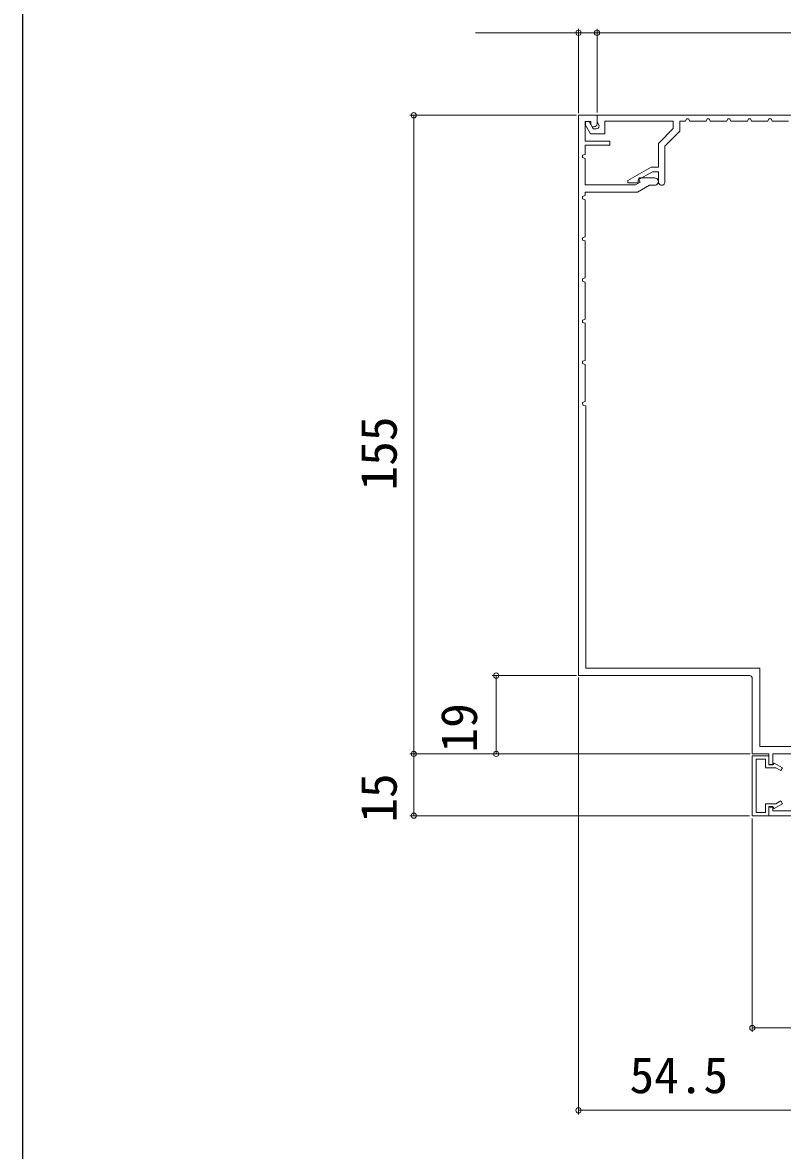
# Model space of a CAD drawing. Units: millimetres, scale not verified. Extents: x -525 to 525, y -785 to 780.
# Drawn here: x -525 to -340.5, y -526.5 to -252.8 of the extents above; entities that cross this region are included whole.
import ezdxf
from ezdxf.enums import TextEntityAlignment as Align

# ---------------------------------------------------------------- set-up
doc = ezdxf.new("R2010")
doc.units = ezdxf.units.MM
doc.header["$LTSCALE"] = 4
doc.layers.add('0-2_YKK_11', color=30, linetype='Continuous', lineweight=18)
doc.layers.add('0-5_YKK_D', color=6, linetype='Continuous', lineweight=18)
doc.layers.add('0-6_YKK_ZWAK', color=7, linetype='Continuous')
doc.styles.add('ＭＳ ゴシック', font='')
doc.styles.get('ＭＳ ゴシック').set_extended_font_data('MS Gothic')

msp = doc.modelspace()

# ---------------------------------------------------------------- linework, layer by layer
at = {"layer": '0-2_YKK_11'}
for points in [[(-389.991, -275.259), (-389.991, -411.259), (-348.491, -411.259)], [(-385.491, -277.359), (-385.491, -275.259), (-389.991, -275.259)], [(-258.491, -275.259), (-385.491, -275.259), (-385.491, -276.859), (-385.058, -277.609), (-384.991, -277.859)], [(-368.991, -291.459), (-368.991, -282.759), (-365.391, -279.159), (-365.391, -276.659), (-363.991, -276.659), (-363.736, -276.159), (-363.246, -276.159), (-362.991, -276.659), (-358.991, -276.659), (-358.736, -276.159), (-358.246, -276.159), (-357.991, -276.659), (-353.991, -276.659), (-353.736, -276.159), (-353.246, -276.159), (-352.991, -276.659), (-348.991, -276.659), (-348.736, -276.159), (-348.246, -276.159), (-347.991, -276.659), (-343.991, -276.659), (-343.736, -276.159), (-343.246, -276.159), (-342.991, -276.659), (-338.991, -276.659)], [(-371.491, -290.459), (-375.218, -290.459), (-375.414, -290.8), (-375.015, -291.491), (-376.173, -292.159), (-388.391, -292.159), (-388.391, -285.759), (-388.991, -285.538), (-388.991, -284.98), (-388.391, -284.759), (-388.391, -282.559), (-382.391, -282.559), (-382.391, -281.559), (-388.391, -281.559), (-388.391, -276.759), (-386.991, -276.759), (-386.991, -277.459), (-386.644, -278.059), (-386.191, -278.059)], [(-385.691, -278.559), (-386.398, -278.559), (-387.437, -276.759), (-388.291, -276.759), (-388.291, -277.681), (-387.091, -279.759), (-383.591, -279.759), (-383.591, -276.659), (-366.991, -276.659), (-366.991, -278.497), (-370.591, -282.097), (-370.591, -287.859), (-372.321, -287.859), (-377.991, -291.133), (-377.991, -291.659), (-375.491, -291.659), (-375.491, -290.959), (-372.027, -288.959), (-370.591, -288.959), (-370.591, -291.459)], [(-388.991, -294.98), (-388.391, -294.759), (-388.391, -293.959), (-375.691, -293.959), (-372.746, -292.259), (-371.491, -292.259)], [(-335.491, -428.459), (-345.991, -428.459), (-345.991, -409.459), (-388.191, -409.459), (-388.191, -345.759), (-388.97, -345.584), (-389.01, -344.987), (-388.391, -344.759), (-388.391, -335.759), (-388.991, -335.538), (-388.991, -334.98), (-388.391, -334.759), (-388.391, -325.759), (-388.991, -325.538), (-388.991, -324.98), (-388.391, -324.759), (-388.391, -315.759), (-388.991, -315.538), (-388.991, -314.98), (-388.391, -314.759), (-388.391, -305.759), (-388.991, -305.538), (-388.991, -304.98), (-388.391, -304.759), (-388.391, -295.759), (-388.991, -295.538), (-388.991, -294.98)], [(-347.791, -411.959), (-347.791, -430.259), (-343.791, -430.259), (-343.791, -432.959), (-342.791, -432.959), (-342.791, -430.259), (-336.991, -430.259)], [(-336.991, -444.059), (-342.791, -444.059), (-342.791, -443.059), (-343.791, -443.059), (-343.791, -445.259), (-335.491, -445.259)]]:
    msp.add_lwpolyline(points, dxfattribs=at)
msp.add_lwpolyline([(-347.791, -430.76), (-347.791, -445.26), (-343.791, -445.26), (-343.791, -443.16), (-342.691, -443.16), (-342.475, -443.533), (-340.491, -442.388), (-340.891, -441.695), (-342.043, -442.36), (-344.591, -442.36), (-344.591, -444.46), (-346.891, -444.46), (-346.891, -431.56), (-344.591, -431.56), (-344.591, -433.66), (-342.043, -433.66), (-340.891, -434.326), (-340.491, -433.633), (-342.475, -432.487), (-342.691, -432.86), (-343.791, -432.86), (-343.791, -430.76)], close=True, dxfattribs=at)
for centre, radius, start, end in [((-386.191, -277.359), 0.7, 270.00001, 359.99999), ((-385.691, -277.859), 0.7, 270.00001, 359.99999), ((-371.491, -291.359), 0.9, 269.99999, 90.00001), ((-369.791, -291.459), 0.8, 179.99999, 0.00001), ((-348.491, -411.959), 0.7, 0.00001, 89.99999)]:
    msp.add_arc(centre, radius, start, end, dxfattribs=at)
at = {"layer": '0-5_YKK_D'}
for p, q in [((-389.991, -274.759), (-389.991, -254.259)), ((-385.491, -274.559), (-385.491, -254.259)), ((-389.991, -411.759), (-389.991, -517.759)), ((-348.291, -430.259), (-430.991, -430.259)), ((-429.991, -430.259), (-429.991, -445.26)), ((-348.491, -445.26), (-430.991, -445.26)), ((-347.791, -445.959), (-347.791, -497.759)), ((-389.991, -516.759), (-335.491, -516.759))]:
    msp.add_line(p, q, dxfattribs=at)
at = {"layer": '0-5_YKK_D', "color": 30}
for p, q in [((-385.491, -274.559), (-385.491, -254.259)), ((-258.491, -255.259), (-385.491, -255.259)), ((-390.491, -275.259), (-430.991, -275.259)), ((-429.991, -430.259), (-429.991, -275.259)), ((-390.491, -411.259), (-410.991, -411.259)), ((-409.991, -430.259), (-409.991, -411.259)), ((-348.291, -430.259), (-430.991, -430.259)), ((-348.291, -430.259), (-410.991, -430.259))]:
    msp.add_line(p, q, dxfattribs=at)
at = {"layer": '0-5_YKK_D'}
for points in [[(-385.491, -255.259), (-389.991, -255.259), (-415.041, -255.259)], [(-347.791, -496.759), (-335.491, -496.759), (-302.941, -496.759)]]:
    msp.add_lwpolyline(points, dxfattribs=at)
for centre in [(-389.991, -255.259), (-385.491, -255.259), (-429.991, -430.259), (-429.991, -445.26), (-347.791, -496.759), (-389.991, -516.759)]:
    msp.add_circle(centre, 0.637, dxfattribs=at)
at = {"layer": '0-5_YKK_D', "color": 30}
for centre in [(-385.491, -255.259), (-429.991, -275.259), (-409.991, -411.259), (-429.991, -430.259), (-409.991, -430.259)]:
    msp.add_circle(centre, 0.637, dxfattribs=at)
at = {"layer": '0-6_YKK_ZWAK'}
msp.add_line((-525, 745.4), (-525, -784.6), dxfattribs=at)

# ---------------------------------------------------------------- texts
at = {"layer": '0-5_YKK_D', "color": 30, "style": 'ＭＳ ゴシック'}
for s, p in [('155', (-431.491, -366.328)), ('19', (-411.991, -429.93))]:
    msp.add_text(s, height=8.798, rotation=90, dxfattribs=at).set_placement(p, align=Align.BOTTOM_LEFT)
at = {"layer": '0-5_YKK_D', "style": 'ＭＳ ゴシック'}
msp.add_text('15', height=8.798, rotation=90, dxfattribs=at).set_placement((-431.491, -446.964), align=Align.BOTTOM_LEFT)
msp.add_text('54.5', height=8.798, dxfattribs=at).set_placement((-377.604, -515.259), align=Align.BOTTOM_LEFT)

doc.saveas('drawing.dxf')
